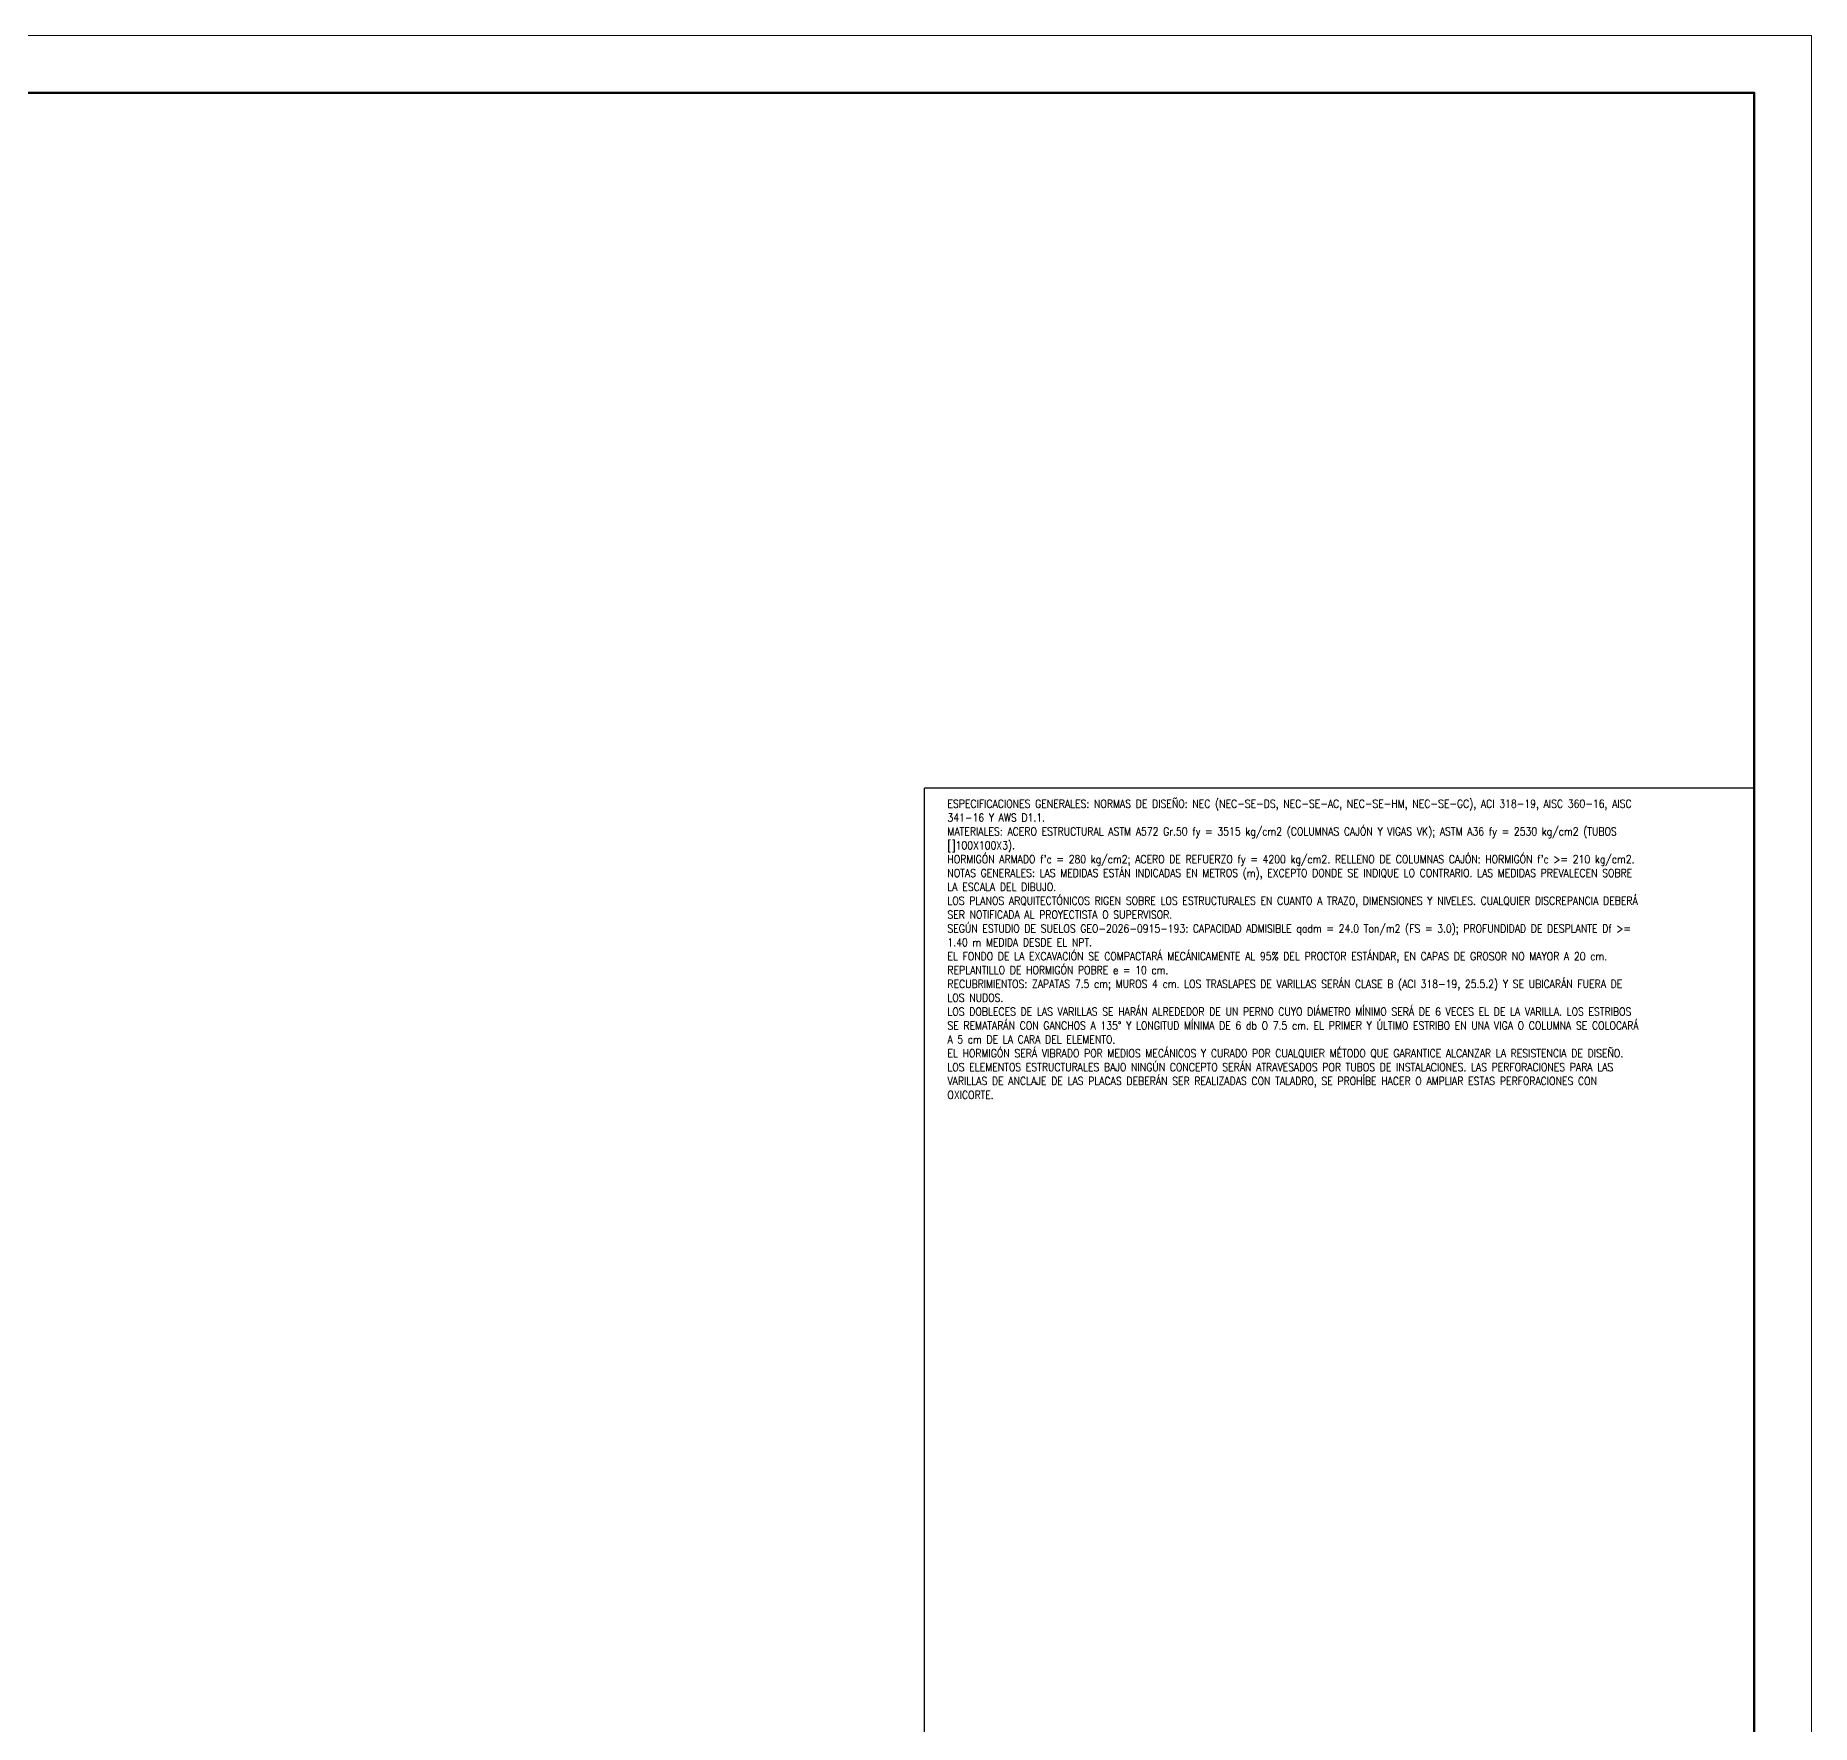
# Model space of a CAD drawing. Header units: metres. Extents: x 0 to 84, y 0 to 59.4.
# Drawn here: x 52.93 to 84, y 29.85 to 59.4 of the extents above; entities that cross this region are included whole.
import ezdxf
from ezdxf.enums import TextEntityAlignment as Align

# ---------------------------------------------------------------- set-up
doc = ezdxf.new("R2010")
doc.units = ezdxf.units.M
for name, color, linetype, lineweight in [('05-EST-TEXTO', 7, 'Continuous', 13), ('BORDER_LIMITS', 7, 'Continuous', 18), ('DRAWING_BORDER', 7, 'Continuous', 50), ('FORMATO', 7, 'Continuous', 25)]:
    doc.layers.add(name, color=color, linetype=linetype, lineweight=lineweight)
doc.styles.add('KUBIEC', font='romans.shx')

msp = doc.modelspace()

# ---------------------------------------------------------------- linework, layer by layer
at = {"layer": 'BORDER_LIMITS'}
msp.add_lwpolyline([(0, 0), (84, 0), (84, 59.4), (0, 59.4)], close=True, dxfattribs=at)
at = {"layer": 'DRAWING_BORDER'}
msp.add_lwpolyline([(1, 1), (83, 1), (83, 58.4), (1, 58.4)], close=True, dxfattribs=at)
at = {"layer": 'FORMATO'}
for p in [(68.484, 1), (83, 46.232)]:
    msp.add_line(p, (68.484, 46.232), dxfattribs=at)

# ---------------------------------------------------------------- texts
at = {"layer": '05-EST-TEXTO', "style": 'KUBIEC', "width": 0.85}
for s, p in [('ESPECIFICACIONES GENERALES: NORMAS DE DISEÑO: NEC (NEC-SE-DS, NEC-SE-AC, NEC-SE-HM, NEC-SE-GC), ACI 318-19, AISC 360-16, AISC', (68.884, 45.848)), ('341-16 Y AWS D1.1.', (68.884, 45.605)), ('MATERIALES: ACERO ESTRUCTURAL ASTM A572 Gr.50 fy = 3515 kg/cm2 (COLUMNAS CAJÓN Y VIGAS VK); ASTM A36 fy = 2530 kg/cm2 (TUBOS', (68.884, 45.363)), ('[]100X100X3).', (68.884, 45.12)), ("HORMIGÓN ARMADO f'c = 280 kg/cm2; ACERO DE REFUERZO fy = 4200 kg/cm2. RELLENO DE COLUMNAS CAJÓN: HORMIGÓN f'c >= 210 kg/cm2.", (68.884, 44.878)), ('NOTAS GENERALES: LAS MEDIDAS ESTÁN INDICADAS EN METROS (m), EXCEPTO DONDE SE INDIQUE LO CONTRARIO. LAS MEDIDAS PREVALECEN SOBRE', (68.884, 44.636)), ('LA ESCALA DEL DIBUJO.', (68.884, 44.393)), ('LOS PLANOS ARQUITECTÓNICOS RIGEN SOBRE LOS ESTRUCTURALES EN CUANTO A TRAZO, DIMENSIONES Y NIVELES. CUALQUIER DISCREPANCIA DEBERÁ', (68.884, 44.151)), ('SER NOTIFICADA AL PROYECTISTA O SUPERVISOR.', (68.884, 43.908)), ('SEGÚN ESTUDIO DE SUELOS GEO-2026-0915-193: CAPACIDAD ADMISIBLE qadm = 24.0 Ton/m2 (FS = 3.0); PROFUNDIDAD DE DESPLANTE Df >=', (68.884, 43.665)), ('1.40 m MEDIDA DESDE EL NPT.', (68.884, 43.423)), ('EL FONDO DE LA EXCAVACIÓN SE COMPACTARÁ MECÁNICAMENTE AL 95% DEL PROCTOR ESTÁNDAR, EN CAPAS DE GROSOR NO MAYOR A 20 cm.', (68.884, 43.181)), ('REPLANTILLO DE HORMIGÓN POBRE e = 10 cm.', (68.884, 42.938)), ('RECUBRIMIENTOS: ZAPATAS 7.5 cm; MUROS 4 cm. LOS TRASLAPES DE VARILLAS SERÁN CLASE B (ACI 318-19, 25.5.2) Y SE UBICARÁN FUERA DE', (68.884, 42.696)), ('LOS NUDOS.', (68.884, 42.453)), ('LOS DOBLECES DE LAS VARILLAS SE HARÁN ALREDEDOR DE UN PERNO CUYO DIÁMETRO MÍNIMO SERÁ DE 6 VECES EL DE LA VARILLA. LOS ESTRIBOS', (68.884, 42.211)), ('SE REMATARÁN CON GANCHOS A 135° Y LONGITUD MÍNIMA DE 6 db O 7.5 cm. EL PRIMER Y ÚLTIMO ESTRIBO EN UNA VIGA O COLUMNA SE COLOCARÁ', (68.884, 41.968)), ('A 5 cm DE LA CARA DEL ELEMENTO.', (68.884, 41.725)), ('EL HORMIGÓN SERÁ VIBRADO POR MEDIOS MECÁNICOS Y CURADO POR CUALQUIER MÉTODO QUE GARANTICE ALCANZAR LA RESISTENCIA DE DISEÑO.', (68.884, 41.483)), ('LOS ELEMENTOS ESTRUCTURALES BAJO NINGÚN CONCEPTO SERÁN ATRAVESADOS POR TUBOS DE INSTALACIONES. LAS PERFORACIONES PARA LAS', (68.884, 41.24)), ('VARILLAS DE ANCLAJE DE LAS PLACAS DEBERÁN SER REALIZADAS CON TALADRO, SE PROHÍBE HACER O AMPLIAR ESTAS PERFORACIONES CON', (68.884, 40.998)), ('OXICORTE.', (68.884, 40.755))]:
    msp.add_text(s, height=0.14, dxfattribs=at).set_placement(p, align=Align.BOTTOM_LEFT)

doc.saveas('drawing.dxf')
